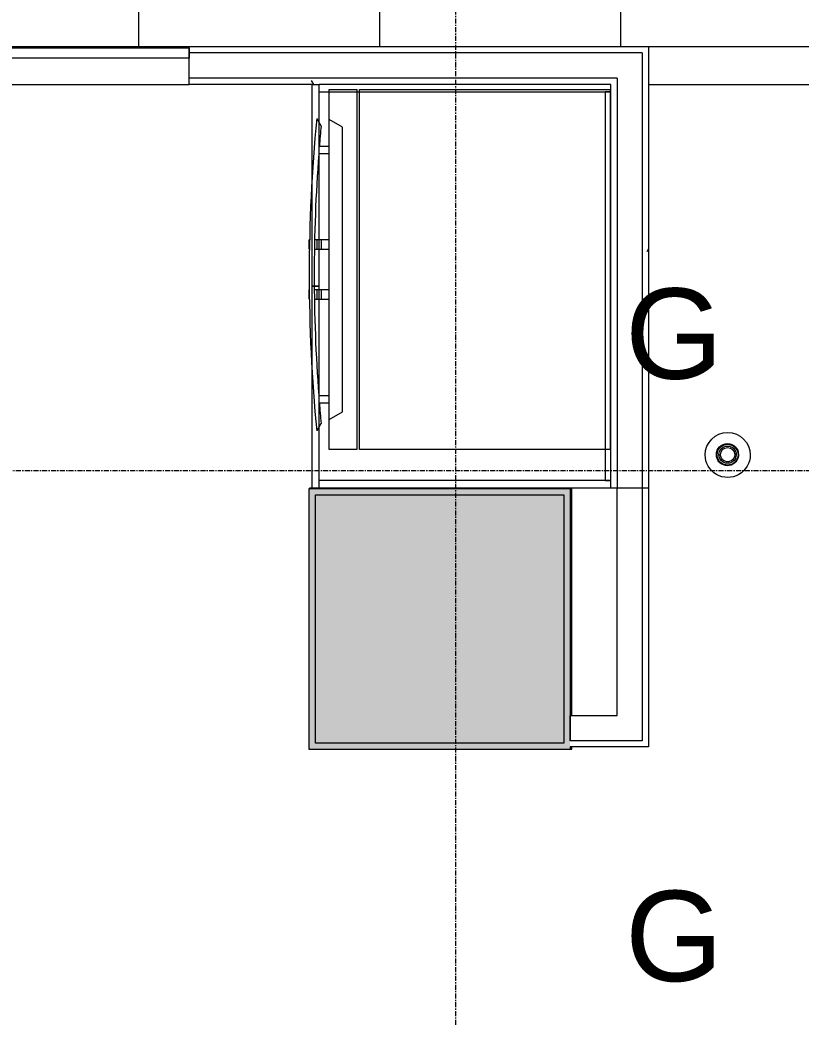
# Model space of a CAD drawing. Header units: inches. Extents: x 29752 to 32426, y -178 to 5722.
# Drawn here: x 31174 to 31251.9, y 4529.7 to 4629 of the extents above; entities that cross this region are included whole.
import ezdxf

# ---------------------------------------------------------------- set-up
doc = ezdxf.new("R2010")
doc.units = ezdxf.units.IN
doc.header["$MEASUREMENT"] = 0
doc.linetypes.add('Grid Line 1_2_', pattern=[0.875, 0.5, -0.125, 0.125, -0.125])
for name, color, linetype, lineweight in [('1900 Duke Street_2nd Flr_LINKED_dwg', 8, 'Continuous', 9), ('A-CLNG-PATT', 13, 'Continuous', 13), ('A-FLOR', 192, 'Continuous', 13), ('A-GLAZ-CURT', 52, 'Continuous', 9), ('A-WALL', 113, 'Continuous', 13), ('A-WALL-PATT', 111, 'Continuous', 13), ('AE-COLUMN', 7, 'Continuous', 9), ('AE-WALLS-PATT', 7, 'Continuous', 9), ('E-LITE-EQPM', 33, 'Continuous', 9), ('E-LITE-EQPM-IDEN', 33, 'Continuous', 9), ('G-IMPT', 8, 'Continuous', 9), ('I-WALL', 2, 'Continuous', 13), ('Q-CASE', 31, 'Continuous', 9), ('Q-SPCQ', 91, 'Continuous', 9), ('S-GRID', 1, 'Continuous', 9)]:
    doc.layers.add(name, color=color, linetype=linetype, lineweight=lineweight)
doc.styles.add('Arial', font='arial.ttf', dxfattribs={"height": 9})
pattern_1 = [(0, (0, 0), (30.72, 7.68), [1.267, -21.773, 1.267, -21.773, -122.88]), (0, (0, 0), (30.72, 7.68), [-46.08, 1.267, -44.813, 1.267, -21.773, -53.76]), (0, (0, 0), (30.72, 7.68), [-115.2, 1.267, -14.093, 1.267, -37.133]), (120, (11.52, 3.84), (-22.0110751, 22.7643004), [1.267, -21.773, 1.267, -21.773, -122.88]), (120, (11.52, 3.84), (-22.0110751, 22.7643004), [-46.08, 1.267, -44.813, 1.267, -21.773, -53.76]), (120, (11.52, 3.84), (-22.0110751, 22.7643004), [-115.2, 1.267, -14.093, 1.267, -37.133]), (240, (15.36, 19.2), (-8.7089249, -30.4443004), [1.267, -21.773, 1.267, -21.773, -122.88]), (240, (15.36, 19.2), (-8.7089249, -30.4443004), [-46.08, 1.267, -44.813, 1.267, -21.773, -53.76]), (240, (15.36, 19.2), (-8.7089249, -30.4443004), [-115.2, 1.267, -14.093, 1.267, -37.133])]

# ---------------------------------------------------------------- blocks, each defined once
blk = doc.blocks.new('1900 Duke Street_2nd Flr_LINKED_dwg-5565117-FIRST FLOOR')
at = {"layer": 'AE-WALLS-PATT'}
h = blk.add_hatch(color=256, dxfattribs=at)
h.paths.add_polyline_path([(2130.312, 177.54), (2130.5, 177.54), (2130.5, 177.76), (2130.312, 177.76)], flags=0)
h.paths.add_polyline_path([(2130.312, 180.885), (2130.5, 180.885), (2130.5, 203.555), (2104.355, 203.555), (2104.355, 203.51), (2130.312, 203.51), (2130.312, 202.885)], flags=0)
at = {"layer": 'AE-COLUMN'}
blk.add_line((2130.5, 180.885), (2130.5, 203.555), dxfattribs=at)
at = {"layer": 'AE-COLUMN', "flags": 128}
for points in [[(2104.573, 203.555), (2104.355, 203.555), (2104.355, 203.509)], [(2130.312, 177.54), (2130.5, 177.54), (2130.5, 177.76)]]:
    blk.add_lwpolyline(points, dxfattribs=at)
blk = doc.blocks.new('French_Door_Refrigerator_15080_0001 - French_Door_Refrigerator_15080_0001-6099012-FIRST FLOOR')
at = {"layer": 'Q-SPCQ'}
for p, q in [((0, -28.75), (0, -3.75)), ((0, -3.75), (35.875, -3.75)), ((35.875, -3.75), (35.875, -28.75)), ((35.875, -28.75), (0, -28.75)), ((0, -31.75), (0, -29)), ((0, -29), (35.875, -29)), ((35.875, -29), (35.875, -31.75)), ((3.75, -30.451), (3, -31.75)), ((32.125, -30.451), (3.75, -30.451)), ((32.875, -31.75), (32.125, -30.451)), ((3, -31.75), (0, -31.75)), ((32.875, -31.75), (3, -31.75)), ((5.666, -32.743), (5.666, -31.75)), ((6.436, -31.75), (6.436, -32.803)), ((14.972, -31.75), (14.972, -32.569)), ((15.903, -32.569), (15.903, -31.75)), ((19.972, -31.75), (19.972, -32.569)), ((20.903, -32.569), (20.903, -31.75)), ((30.48, -32.803), (30.48, -31.75)), ((31.25, -31.75), (31.25, -32.743)), ((35.875, -31.75), (32.875, -31.75)), ((2.906, -33), (3.653, -32.569)), ((14.972, -32.569), (14.972, -33)), ((14.972, -32.569), (15.903, -32.569)), ((15.903, -33), (15.903, -32.569)), ((19.972, -32.569), (19.972, -33)), ((19.972, -32.569), (20.903, -32.569)), ((20.903, -33), (20.903, -32.569)), ((33.263, -32.569), (34.01, -33)), ((14.972, -33), (14.972, -33.231)), ((14.972, -33), (15.903, -33)), ((14.972, -33.717), (14.972, -33.755)), ((15.903, -33.755), (14.972, -33.755)), ((15.903, -33.25), (15.903, -33)), ((15.903, -33.755), (15.903, -33.734)), ((19.972, -33), (19.972, -33.271)), ((19.972, -33), (20.903, -33)), ((20.903, -33.755), (19.972, -33.755)), ((20.903, -33.252), (20.903, -33)), ((20.903, -33.755), (20.903, -33.736))]:
    blk.add_line(p, q, dxfattribs=at)
for radius, start, end in [(160.154, 264.69585, 265.41878), (160.154, 274.58122, 275.30415), (160.654, 264.44482, 270), (160.154, 265.69514, 270), (160.154, 270, 274.30486), (160.654, 270, 275.55518)]:
    blk.add_arc((18.458, 126.9), radius, start, end, dxfattribs=at)
blk = doc.blocks.new('CW Cupbd - Fridge 80_h x 24_d - 2 Doors-6327521-FIRST FLOOR')
at = {"layer": 'Q-CASE', "lineweight": 20}
for p, q in [((2.745, -6.065), (2.745, -5.502)), ((2.745, -5.502), (2.745, -6.065)), ((41.45, -5.502), (41.45, -6.065)), ((41.45, -6.065), (41.45, -5.502)), ((42.2, -5.502), (42.2, -34.565))]:
    blk.add_line(p, q, dxfattribs=at)
at = {"layer": 'Q-CASE'}
for p, q in [((2.745, -34.565), (2.745, -6.065)), ((2.745, -6.065), (41.45, -6.065)), ((41.45, -6.065), (41.45, -34.565)), ((22.098, -34.565), (1.995, -34.565)), ((1.995, -35.315), (1.995, -34.565)), ((41.45, -34.565), (2.745, -34.565)), ((22.098, -35.315), (22.098, -34.565)), ((42.2, -34.565), (22.098, -34.565)), ((22.098, -34.565), (22.098, -35.315)), ((42.2, -34.565), (42.2, -35.315)), ((1.995, -35.315), (22.098, -35.315)), ((22.098, -35.315), (42.2, -35.315))]:
    blk.add_line(p, q, dxfattribs=at)
blk = doc.blocks.new('System Panel - Glazed-6247034-FIRST FLOOR')
at = {"layer": 'A-GLAZ-CURT', "lineweight": 13}
for p, q in [((-61.5, 0.75), (-61.5, 1.75)), ((-61.5, 1.75), (61.5, 1.75)), ((61.5, 1.75), (61.5, 0.75)), ((61.5, 0.75), (-61.5, 0.75))]:
    blk.add_line(p, q, dxfattribs=at)
blk = doc.blocks.new('EUREKA LIGHTING_4064 VOXEL - 2026_cap BLK_sat-6248604-FIRST FLOOR')
at = {"layer": 'G-IMPT'}
for p, q in [((-0.845, 0.048), (-0.792, 0.048)), ((-0.745, 0.048), (-0.697, 0.048)), ((0.857, -0.047), (0.805, -0.047))]:
    blk.add_line(p, q, dxfattribs=at)
blk = doc.blocks.new('EUREKA LIGHTING_4064 VOXEL - 2064_shade_sat-V89-FIRST FLOOR')
at = {"layer": 'G-IMPT'}
for radius, start, end in [(1.102, 21.17885, 180), (1.043, 174.91596, 180), (1.043, 144, 149.49359), (1.043, 108, 111.04537), (1.102, 360, 18.44589), (1.102, 180, 0), (1.043, 180, 186.09762), (1.043, 208.91058, 220.27074), (1.043, 246.16733, 256.69611), (1.043, 284.55862, 291.85166)]:
    blk.add_arc((-0.005, -0.005), radius, start, end, dxfattribs=at)
blk = doc.blocks.new('EUREKA LIGHTING_4064 VOXEL - 2033_heatsink_sat-V73-FIRST FLOOR')
at = {"layer": 'G-IMPT'}
for p, q in [((-0.801, 0.048), (-0.835, 0.049)), ((-0.697, 0.043), (-0.732, 0.045)), ((-0.353, -0.957), (-0.345, -0.976)), ((0.813, -0.042), (0.847, -0.043))]:
    blk.add_line(p, q, dxfattribs=at)
for radius, start, end in [(1.04, 0, 159.99891), (1.04, 160, 180), (1.04, 180, 360), (1.04, 142.83608, 146.25), (0.859, 360, 180), (0.859, 180, 0), (0.709, 138.76197, 143.02402), (0.709, 114.8321, 118.93883), (0.709, 95.01196, 99.11569), (0.709, 79.29255, 83.75008), (1.04, 50.72337, 54.12972), (1.04, 14.40023, 19.51873), (1.04, 213.75, 219.0131), (1.04, 250.27931, 254.5002), (1.04, 285.50471, 288.63619)]:
    blk.add_arc((0.006, 0.003), radius, start, end, dxfattribs=at)
blk = doc.blocks.new('EUREKA LIGHTING_4064 VOXEL - 4064 -4W-V90-FIRST FLOOR')
at = {"layer": 'E-LITE-EQPM'}
for centre, radius, start, end in [((0.016, 0.029), 2.244, 360, 180), ((0.016, 0.029), 2.244, 180, 360), ((0.006, 0.001), 0.709, 360, 180), ((0.006, 0.001), 0.709, 180, 360)]:
    blk.add_arc(centre, radius, start, end, dxfattribs=at)
for name in ['EUREKA LIGHTING_4064 VOXEL - 2064_shade_sat-V89-FIRST FLOOR', 'EUREKA LIGHTING_4064 VOXEL - 2033_heatsink_sat-V73-FIRST FLOOR', 'EUREKA LIGHTING_4064 VOXEL - 2026_cap BLK_sat-6248604-FIRST FLOOR']:
    blk.add_blockref(name, (0, 0))

msp = doc.modelspace()

# ---------------------------------------------------------------- hatches: boundary and pattern name
at = {"layer": 'A-CLNG-PATT'}
h = msp.add_hatch(dxfattribs=at)
h.set_pattern_fill('FP_13', color=256, style=0, pattern_type=2)
h.set_pattern_definition([(0, (30729.893, 4895.936), (0, -24), []), (270, (30729.893, 4895.936), (-24, -1e-15), [])])
h.paths.add_polyline_path([(30497.592, 4391.686), (30510.55, 4391.686), (30510.55, 4391.811), (30542.362, 4391.811), (30542.362, 4417.686), (30570.362, 4417.686), (30570.362, 4391.811), (30902.398, 4391.811), (30902.398, 4417.686), (30930.398, 4417.686), (30930.398, 4391.811), (31013.925, 4391.811), (31013.925, 4391.686), (31022.237, 4391.727), (31022.237, 4417.686), (31022.487, 4417.686), (31022.487, 4626.321), (31347.05, 4626.321), (31347.05, 4626.446), (31372.8, 4626.446), (31372.8, 4826.642), (31347.05, 4826.642), (31347.05, 4854.642), (31372.8, 4854.642), (31372.8, 5330.061), (31347.05, 5330.068), (31347.05, 5358.061), (31365.05, 5358.061), (31365.05, 5398.436), (31370.55, 5398.436), (31370.55, 5423.186), (31351.55, 5423.186), (31351.55, 5439.811), (30943.221, 5439.811), (30943.221, 5420.436), (30896.757, 5420.436), (30896.757, 5439.811), (30570.301, 5439.811), (30570.301, 5419.686), (30542.301, 5419.686), (30542.301, 5445.726), (30210.425, 5445.686), (30210.397, 5405.726), (30179.737, 5405.726), (30179.737, 5405.373), (30180.425, 5405.373), (30180.425, 5336.373), (30767.553, 5336.373), (30767.553, 4691.312), (30210.487, 4691.312), (30210.521, 4391.811), (30242.487, 4391.811), (30242.487, 4391.686), (30298.237, 4391.686), (30298.237, 4391.811), (30326.484, 4391.811), (30326.484, 4391.686), (30426.237, 4391.686), (30426.237, 4391.811), (30454.175, 4391.811), (30454.175, 4391.686)], flags=0)
h.paths.add_polyline_path([(30609.42, 4439.654), (30609.42, 4464.217), (30634.045, 4464.217), (30634.045, 4439.654), (30627.846, 4439.654)], flags=0)
h.paths.add_polyline_path([(30249.084, 4439.654), (30249.084, 4464.217), (30273.709, 4464.217), (30273.709, 4439.654), (30263.135, 4439.654)], flags=0)
h.paths.add_polyline_path([(30497.592, 4439.654), (30489.42, 4439.654), (30489.42, 4464.217), (30514.045, 4464.217), (30514.045, 4439.654)], flags=0)
h.paths.add_polyline_path([(30380.363, 4439.654), (30369.084, 4439.654), (30369.084, 4464.217), (30393.709, 4464.217), (30393.709, 4439.654), (30386.876, 4439.654)], flags=0)
h.paths.add_polyline_path([(30729.741, 4439.654), (30729.741, 4464.217), (30754.366, 4464.217), (30754.366, 4439.654), (30732.049, 4439.654)], flags=0)
h.paths.add_polyline_path([(30994.702, 4439.654), (30970.077, 4439.654), (30970.077, 4464.217), (30994.702, 4464.217), (30994.702, 4457.842)], flags=0)
h.paths.add_polyline_path([(30862.302, 4439.654), (30849.683, 4439.654), (30849.683, 4464.217), (30874.308, 4464.217), (30874.308, 4439.654), (30868.815, 4439.654)], flags=0)
h.paths.add_polyline_path([(30249.084, 4535.654), (30249.084, 4560.217), (30273.709, 4560.217), (30273.709, 4535.654), (30263.135, 4535.654)], flags=0)
h.paths.add_polyline_path([(30369.084, 4535.654), (30369.084, 4560.217), (30393.709, 4560.217), (30393.709, 4535.654), (30380.363, 4535.654)], flags=0)
h.paths.add_polyline_path([(30514.045, 4535.654), (30489.42, 4535.654), (30489.42, 4560.217), (30514.045, 4560.217), (30514.045, 4544.905)], flags=0)
h.paths.add_polyline_path([(30627.846, 4535.654), (30609.42, 4535.654), (30609.42, 4560.217), (30634.045, 4560.217), (30634.045, 4535.654)], flags=0)
h.paths.add_polyline_path([(30729.741, 4535.654), (30729.741, 4560.217), (30754.366, 4560.217), (30754.366, 4535.654), (30732.049, 4535.654)], flags=0)
h.paths.add_polyline_path([(30862.302, 4535.654), (30849.683, 4535.654), (30849.683, 4560.217), (30874.308, 4560.217), (30874.308, 4535.654)], flags=0)
h.paths.add_polyline_path([(30994.702, 4535.654), (30970.077, 4535.654), (30970.077, 4560.217), (30994.702, 4560.217), (30994.702, 4557.343)], flags=0)
h.paths.add_polyline_path([(30273.709, 4631.654), (30249.084, 4631.654), (30249.084, 4656.217), (30273.709, 4656.217)], flags=0)
h.paths.add_polyline_path([(30369.084, 4631.654), (30369.084, 4656.217), (30393.709, 4656.217), (30393.709, 4631.654), (30393.389, 4631.654)], flags=0)
h.paths.add_polyline_path([(30497.592, 4631.654), (30489.42, 4631.654), (30489.42, 4656.217), (30514.045, 4656.217), (30514.045, 4631.654)], flags=0)
h.paths.add_polyline_path([(30609.42, 4631.654), (30609.42, 4656.217), (30634.045, 4656.217), (30634.045, 4631.654)], flags=0)
h.paths.add_polyline_path([(30729.741, 4631.654), (30729.741, 4656.217), (30754.366, 4656.217), (30754.366, 4631.654), (30732.049, 4631.654)], flags=0)
h.paths.add_polyline_path([(30992.556, 4631.654), (30970.077, 4631.654), (30970.077, 4656.217), (30994.702, 4656.217), (30994.702, 4631.654), (30994.077, 4631.654)], flags=0)
h.paths.add_polyline_path([(30849.683, 4631.654), (30849.683, 4656.217), (30874.308, 4656.217), (30874.308, 4631.654), (30862.302, 4631.654)], flags=0)
h.paths.add_polyline_path([(31306.702, 4655.467), (31282.077, 4655.467), (31282.077, 4680.029), (31306.702, 4680.029), (31306.702, 4656.843)], flags=0)
h.paths.add_polyline_path([(31200.962, 4655.467), (31186.077, 4655.467), (31186.077, 4680.029), (31210.702, 4680.029), (31210.702, 4655.467)], flags=0)
h.paths.add_polyline_path([(31096.759, 4655.467), (31090.077, 4655.467), (31090.077, 4680.029), (31114.702, 4680.029), (31114.702, 4655.467)], flags=0)
h.paths.add_polyline_path([(30853.392, 4695.062), (30850.178, 4695.062), (30850.178, 4725.062), (30883.178, 4725.062), (30883.178, 4695.062), (30854.571, 4695.062)], flags=0)
h.paths.add_polyline_path([(31306.702, 4775.467), (31282.077, 4775.467), (31282.077, 4800.029), (31306.702, 4800.029), (31306.702, 4781.219)], flags=0)
h.paths.add_polyline_path([(31018.607, 4775.467), (30994.077, 4775.467), (30994.077, 4800.029), (31018.702, 4800.029), (31018.702, 4775.467)], flags=0)
h.paths.add_polyline_path([(31090.077, 4775.467), (31090.077, 4800.029), (31114.702, 4800.029), (31114.702, 4775.467), (31096.759, 4775.467)], flags=0)
h.paths.add_polyline_path([(31200.962, 4775.467), (31186.077, 4775.467), (31186.077, 4800.029), (31210.702, 4800.029), (31210.702, 4775.467), (31202.905, 4775.467)], flags=0)
h.paths.add_polyline_path([(30922.702, 4775.467), (30898.077, 4775.467), (30898.077, 4800.029), (30922.702, 4800.029), (30922.702, 4781.219)], flags=0)
h.paths.add_polyline_path([(30810.201, 4775.467), (30802.077, 4775.467), (30802.077, 4800.029), (30826.702, 4800.029), (30826.702, 4775.467)], flags=0)
h.paths.add_polyline_path([(30802.077, 4895.467), (30802.077, 4920.029), (30826.702, 4920.029), (30826.702, 4895.467), (30806.958, 4895.467)], flags=0)
h.paths.add_polyline_path([(30920.917, 4895.467), (30898.077, 4895.467), (30898.077, 4920.029), (30922.702, 4920.029), (30922.702, 4895.467)], flags=0)
h.paths.add_polyline_path([(31018.607, 4895.467), (30994.077, 4895.467), (30994.077, 4920.029), (31018.702, 4920.029), (31018.702, 4895.467)], flags=0)
h.paths.add_polyline_path([(31210.702, 4895.467), (31186.077, 4895.467), (31186.077, 4920.029), (31210.702, 4920.029), (31210.702, 4905.594)], flags=0)
h.paths.add_polyline_path([(31090.077, 4895.467), (31090.077, 4920.029), (31114.702, 4920.029), (31114.702, 4895.467), (31096.759, 4895.467)], flags=0)
h.paths.add_polyline_path([(31282.077, 4895.467), (31282.077, 4920.029), (31306.702, 4920.029), (31306.702, 4895.467), (31292.14, 4895.467)], flags=0)
h.paths.add_polyline_path([(30802.077, 5015.467), (30802.077, 5040.029), (30826.702, 5040.029), (30826.702, 5015.467), (30810.201, 5015.467)], flags=0)
h.paths.add_polyline_path([(30898.077, 5015.467), (30898.077, 5040.029), (30922.702, 5040.029), (30922.702, 5015.467), (30914.404, 5015.467)], flags=0)
h.paths.add_polyline_path([(31305.165, 5015.467), (31282.077, 5015.467), (31282.077, 5040.029), (31306.702, 5040.029), (31306.702, 5015.467)], flags=0)
h.paths.add_polyline_path([(31114.702, 5015.467), (31090.077, 5015.467), (31090.077, 5040.029), (31114.702, 5040.029)], flags=0)
h.paths.add_polyline_path([(31018.702, 5015.467), (30994.077, 5015.467), (30994.077, 5040.029), (31018.702, 5040.029)], flags=0)
h.paths.add_polyline_path([(31210.702, 5015.467), (31186.077, 5015.467), (31186.077, 5040.029), (31210.702, 5040.029)], flags=0)
h.paths.add_polyline_path([(30846.744, 5094.914), (30846.55, 5094.914), (30846.55, 5124.914), (30876.55, 5124.914), (30876.55, 5094.914), (30852.744, 5094.914)], flags=0)
h.paths.add_polyline_path([(31227.013, 5105.561), (31202.8, 5105.561), (31202.8, 5131.561), (31228.8, 5131.561), (31228.8, 5105.561)], flags=0)
h.paths.add_polyline_path([(31306.702, 5135.467), (31282.077, 5135.467), (31282.077, 5160.029), (31306.702, 5160.029), (31306.702, 5154.346)], flags=0)
h.paths.add_polyline_path([(31210.702, 5135.467), (31186.077, 5135.467), (31186.077, 5160.029), (31210.702, 5160.029), (31210.702, 5154.346)], flags=0)
h.paths.add_polyline_path([(30802.077, 5135.467), (30802.077, 5160.029), (30826.702, 5160.029), (30826.702, 5135.467), (30810.201, 5135.467)], flags=0)
h.paths.add_polyline_path([(30898.077, 5135.467), (30898.077, 5160.029), (30922.702, 5160.029), (30922.702, 5135.467), (30914.404, 5135.467)], flags=0)
h.paths.add_polyline_path([(30994.077, 5135.467), (30994.077, 5160.029), (31018.702, 5160.029), (31018.702, 5135.467), (31005.581, 5135.467)], flags=0)
h.paths.add_polyline_path([(31114.702, 5135.467), (31090.077, 5135.467), (31090.077, 5160.029), (31114.702, 5160.029), (31114.702, 5154.346)], flags=0)
h.paths.add_polyline_path([(30802.077, 5255.467), (30802.077, 5280.029), (30826.702, 5280.029), (30826.702, 5255.467), (30810.201, 5255.467)], flags=0)
h.paths.add_polyline_path([(30898.077, 5255.467), (30898.077, 5280.029), (30922.702, 5280.029), (30922.702, 5255.467), (30914.404, 5255.467)], flags=0)
h.paths.add_polyline_path([(31305.165, 5255.467), (31282.077, 5255.467), (31282.077, 5280.029), (31306.702, 5280.029), (31306.702, 5255.467)], flags=0)
h.paths.add_polyline_path([(31018.702, 5255.467), (30994.077, 5255.467), (30994.077, 5280.029), (31018.702, 5280.029), (31018.702, 5278.721)], flags=0)
h.paths.add_polyline_path([(31090.077, 5255.467), (31090.077, 5280.029), (31114.702, 5280.029), (31114.702, 5255.467), (31096.759, 5255.467)], flags=0)
h.paths.add_polyline_path([(31210.702, 5255.467), (31186.077, 5255.467), (31186.077, 5280.029), (31210.702, 5280.029), (31210.702, 5278.721)], flags=0)
h.paths.add_polyline_path([(31205.23, 5336.117), (31205.05, 5336.117), (31205.05, 5362.117), (31231.05, 5362.117), (31231.05, 5336.117), (31210.702, 5336.117)], flags=0)
h.paths.add_polyline_path([(30225.506, 5375.446), (30225.506, 5400.008), (30250.131, 5400.008), (30250.131, 5375.446), (30237.084, 5375.446)], flags=0)
h.paths.add_polyline_path([(30321.506, 5375.446), (30321.506, 5400.008), (30346.131, 5400.008), (30346.131, 5375.446), (30341.287, 5375.446)], flags=0)
h.paths.add_polyline_path([(30538.131, 5375.446), (30513.506, 5375.446), (30513.506, 5400.008), (30538.131, 5400.008), (30538.131, 5375.467)], flags=0)
h.paths.add_polyline_path([(30417.506, 5375.446), (30417.506, 5400.008), (30442.131, 5400.008), (30442.131, 5375.446)], flags=0)
h.paths.add_polyline_path([(30633.675, 5375.467), (30609.05, 5375.467), (30609.05, 5400.029), (30633.675, 5400.029)], flags=0)
h.paths.add_polyline_path([(30705.05, 5375.467), (30705.05, 5400.029), (30729.675, 5400.029), (30729.675, 5375.467), (30705.998, 5375.467)], flags=0)
h.paths.add_polyline_path([(31018.607, 5375.467), (30994.077, 5375.467), (30994.077, 5400.029), (31018.702, 5400.029), (31018.702, 5375.467)], flags=0)
h.paths.add_polyline_path([(31205.05, 5375.467), (31186.077, 5375.467), (31186.077, 5400.029), (31210.702, 5400.029), (31210.702, 5375.467), (31205.23, 5375.467)], flags=0)
h.paths.add_polyline_path([(31306.702, 5375.467), (31282.077, 5375.467), (31282.077, 5400.029), (31306.702, 5400.029)], flags=0)
h.paths.add_polyline_path([(30802.077, 5375.467), (30802.077, 5400.029), (30826.702, 5400.029), (30826.702, 5375.467), (30810.201, 5375.467)], flags=0)
h.paths.add_polyline_path([(31090.077, 5375.467), (31090.077, 5400.029), (31114.702, 5400.029), (31114.702, 5375.467)], flags=0)
h.paths.add_polyline_path([(30922.702, 5375.467), (30898.077, 5375.467), (30898.077, 5400.029), (30922.702, 5400.029)], flags=0)
h.paths.add_polyline_path([(30939.721, 5423.936), (30939.721, 5439.811), (30926.382, 5439.811), (30926.382, 5423.936)], flags=0)
h.paths.add_polyline_path([(30900.257, 5423.936), (30900.382, 5423.936), (30900.382, 5439.811), (30900.257, 5439.811)], flags=0)
at = {"layer": 'A-WALL'}
msp.add_hatch(color=250, dxfattribs=at).paths.add_polyline_path([(31228.237, 4556.946), (31228.237, 4581.696), (31203.487, 4581.696), (31203.487, 4556.946), (31227.013, 4556.946)], flags=0)
at = {"layer": 'A-WALL-PATT', "lineweight": 9}
h = msp.add_hatch(dxfattribs=at)
h.set_pattern_fill('FP_1', color=256, style=0, pattern_type=2)
h.set_pattern_definition(pattern_1)
h.paths.add_polyline_path([(31023.112, 4625.696), (31067.909, 4625.696), (31067.909, 4626.321), (31023.112, 4626.321)], flags=0)
h.paths.add_polyline_path([(31227.013, 4625.696), (31236.685, 4625.696), (31236.685, 4626.321), (31190.909, 4626.321), (31190.909, 4625.696), (31203.872, 4625.696)], flags=0)
h = msp.add_hatch(dxfattribs=at)
h.set_pattern_fill('FP_1', color=256, style=0, pattern_type=2)
h.set_pattern_definition(pattern_1)
h.paths.add_polyline_path([(31236.685, 4582.366), (31236.685, 4625.696), (31236.06, 4625.696), (31236.06, 4582.366)], flags=0)
h = msp.add_hatch(dxfattribs=at)
h.set_pattern_fill('FP_1', color=256, style=0, pattern_type=2)
h.set_pattern_definition(pattern_1)
h.paths.add_polyline_path([(31055.635, 4622.571), (31067.909, 4622.571), (31067.909, 4623.196), (31031.034, 4623.196), (31031.034, 4622.571), (31031.659, 4622.571), (31031.659, 4622.746), (31045.534, 4622.746), (31045.534, 4622.571), (31054.612, 4622.571)], flags=0)
h.paths.add_polyline_path([(31233.56, 4622.571), (31233.56, 4623.196), (31190.909, 4623.196), (31190.909, 4622.571), (31233.122, 4622.571)], flags=0)
h.paths.add_polyline_path([(31026.237, 4622.571), (31028.534, 4622.571), (31028.534, 4623.196), (31025.612, 4623.196), (31025.612, 4622.571), (31025.972, 4622.571)], flags=0)
at = {"layer": 'A-WALL-PATT'}
h = msp.add_hatch(color=250, dxfattribs=at)
h.paths.add_polyline_path([(31202.862, 4556.321), (31228.862, 4556.351), (31228.862, 4582.321), (31202.862, 4582.321), (31202.862, 4557.343)], flags=0)
h.paths.add_polyline_path([(31203.487, 4556.946), (31203.487, 4581.696), (31228.237, 4581.696), (31228.237, 4556.946), (31227.013, 4556.946)], flags=0)

# ---------------------------------------------------------------- linework, layer by layer
at = {"layer": 'A-FLOR'}
msp.add_line((31379.55, 4626.321), (31067.909, 4626.321), dxfattribs=at)
at = {"layer": 'A-WALL'}
for p, q in [((31236.06, 4625.696), (31190.909, 4625.696)), ((31236.06, 4625.696), (31236.06, 4557.196)), ((31233.56, 4623.196), (31190.909, 4623.196)), ((31233.56, 4623.196), (31233.56, 4582.366)), ((31236.06, 4557.196), (31228.862, 4557.196))]:
    msp.add_line(p, q, dxfattribs=at)
at = {"layer": 'A-WALL', "color": 8, "lineweight": 20}
for p, q in [((31202.862, 4556.321), (31202.862, 4582.321)), ((31202.862, 4582.321), (31228.862, 4582.321)), ((31228.862, 4582.321), (31228.862, 4559.696)), ((31228.862, 4556.321), (31202.862, 4556.321)), ((31228.862, 4556.571), (31228.862, 4556.321))]:
    msp.add_line(p, q, dxfattribs=at)
at = {"layer": 'A-WALL', "color": 55}
for p, q in [((31203.487, 4581.696), (31228.237, 4581.696)), ((31203.487, 4556.946), (31203.487, 4581.696)), ((31228.237, 4581.696), (31228.237, 4556.946)), ((31228.237, 4556.946), (31203.487, 4556.946))]:
    msp.add_line(p, q, dxfattribs=at)
at = {"layer": 'A-WALL', "lineweight": 9}
msp.add_line((31228.862, 4559.696), (31228.862, 4557.196), dxfattribs=at)
at = {"layer": 'I-WALL'}
for p, q in [((31190.909, 4622.571), (31190.909, 4626.321)), ((31236.685, 4626.321), (31236.685, 4556.571)), ((31203.122, 4622.571), (31190.909, 4622.571)), ((31232.935, 4622.571), (31203.872, 4622.571)), ((31232.935, 4582.366), (31232.935, 4622.571)), ((31236.685, 4582.366), (31232.935, 4582.366)), ((31233.56, 4559.696), (31233.56, 4582.366)), ((31228.862, 4559.696), (31233.56, 4559.696)), ((31236.685, 4556.571), (31228.862, 4556.571))]:
    msp.add_line(p, q, dxfattribs=at)
at = {"layer": 'I-WALL', "lineweight": 9}
for p, q in [((31067.909, 4622.571), (31190.909, 4622.571)), ((31236.685, 4622.571), (31347.05, 4622.571)), ((31228.862, 4557.196), (31228.862, 4559.696))]:
    msp.add_line(p, q, dxfattribs=at)
at = {"layer": 'S-GRID', "linetype": 'Grid Line 1_2_'}
for p, q in [((31217.487, 4277.766), (31217.487, 5698.128)), ((31446.272, 4584.077), (29775.662, 4584.077))]:
    msp.add_line(p, q, dxfattribs=at)

# ---------------------------------------------------------------- block references
at = {"layer": '1900 Duke Street_2nd Flr_LINKED_dwg', "color": 7}
msp.add_blockref('1900 Duke Street_2nd Flr_LINKED_dwg-5565117-FIRST FLOOR', (29098.55, 4378.811), dxfattribs=at)
at = {"layer": 'A-GLAZ-CURT'}
msp.add_blockref('System Panel - Glazed-6247034-FIRST FLOOR', (31129.409, 4624.446), dxfattribs=at)
at = {"layer": 'E-LITE-EQPM', "extrusion": (0, 0, -1), "rotation": 180}
msp.add_blockref('EUREKA LIGHTING_4064 VOXEL - 4064 -4W-V90-FIRST FLOOR', (-31244.55, 4585.686), dxfattribs=at)
at = {"layer": 'Q-CASE', "rotation": 270}
msp.add_blockref('CW Cupbd - Fridge 80_h x 24_d - 2 Doors-6327521-FIRST FLOOR', (31238.437, 4624.566), dxfattribs=at)
at = {"layer": 'Q-SPCQ', "rotation": 269.9999999999999}
msp.add_blockref('French_Door_Refrigerator_15080_0001 - French_Door_Refrigerator_15080_0001-6099012-FIRST FLOOR', (31236.622, 4622.071), dxfattribs=at)

# ---------------------------------------------------------------- texts
at = {"layer": 'E-LITE-EQPM-IDEN', "char_height": 9, "width": 12.12, "attachment_point": 1, "style": 'Arial'}
for insert in [(31234.345, 4602.247), (31234.345, 4542.247)]:
    msp.add_mtext('G', dxfattribs=dict(at, insert=insert))

doc.saveas('drawing.dxf')
